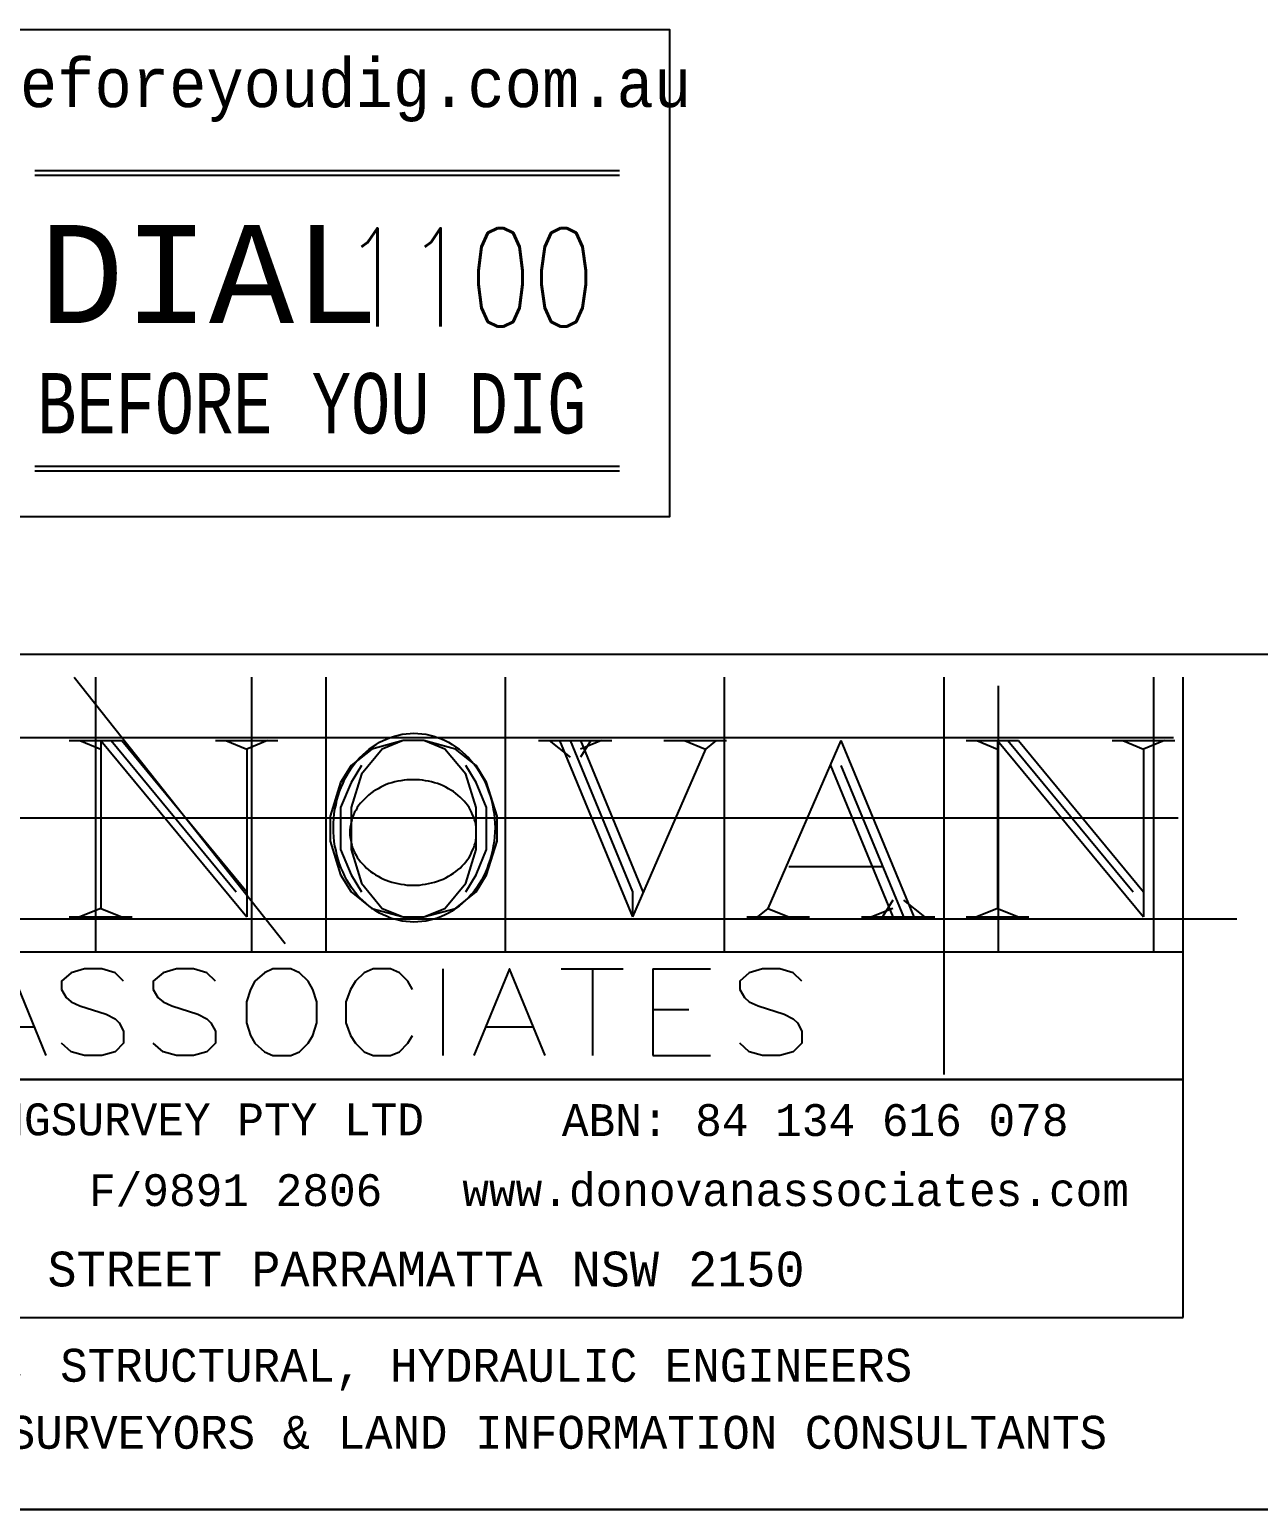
# Model space of a CAD drawing. Extents: x 489 to 634, y 474 to 561.
# Drawn here: x 539.53 to 549.94, y 489.71 to 502.25 of the extents above; entities that cross this region are included whole.
import ezdxf
from ezdxf.enums import TextEntityAlignment as Align

# ---------------------------------------------------------------- set-up
doc = ezdxf.new("R2010")
doc.units = 0
doc.layers.add('11', color=7, linetype='CONTINUOUS')
doc.styles.add('MONOTXT', font='MONOTXT', dxfattribs={"height": 0.2})
doc.styles.add('ROMANC', font='ROMANC', dxfattribs={"height": 0.2})
doc.styles.add('ROMANS', font='ROMANS', dxfattribs={"height": 0.2})

# ---------------------------------------------------------------- blocks, each defined once
blk = doc.blocks.new('*O7')
at = {"layer": '11', "color": 1, "linetype": 'CONTINUOUS'}
for p, q in [((-0.956, 0.872), (3.998, 0.872)), ((-0.956, 0.832), (3.998, 0.832)), ((-0.956, -1.636), (3.998, -1.636)), ((-0.956, -1.676), (3.998, -1.676))]:
    blk.add_line(p, q, dxfattribs=at)
at = {"layer": '11', "color": 7, "linetype": 'CONTINUOUS'}
blk.add_lwpolyline([(-4.421, 2.065), (4.421, 2.065), (4.421, -2.065), (-4.421, -2.065), (-4.421, 2.065)], dxfattribs=at)
at = {"layer": '11', "color": 7, "linetype": 'CONTINUOUS', "style": 'MONOTXT'}
for s, height, width, p in [('www.dialbeforeyoudig.com.au', 0.4, 0.9125, (-3.925, 1.408)), ('BEFORE YOU DIG', 0.512, 0.75, (-0.936, -1.358))]:
    blk.add_text(s, height=height, dxfattribs=dict(at, width=width)).set_placement(p)
blk.add_text('DIAL', height=0.832, dxfattribs=at).set_placement((-0.92, -0.423))
at = {"layer": '11', "color": 1, "linetype": 'CONTINUOUS', "style": 'ROMANS', "width": 0.75}
blk.add_text('1100', height=0.832, dxfattribs=at).set_placement((1.652, -0.451))
blk = doc.blocks.new('*O9')
at = {"layer": '11', "color": 2, "linetype": 'CONTINUOUS'}
for p, q in [((0.462, 0.37), (0.462, -0.367)), ((1.464, 0.37), (1.989, 0.37)), ((1.729, 0.37), (1.729, -0.367)), ((2.241, 0.37), (2.241, -0.367)), ((2.241, 0.37), (2.729, 0.37)), ((2.241, 0.023), (2.545, 0.023)), ((-3.403, -0.124), (-2.995, -0.124)), ((0.822, -0.124), (1.227, -0.124)), ((2.241, -0.367), (2.729, -0.367))]:
    blk.add_line(p, q, dxfattribs=at)
for points in [[(-2.898, -0.367), (-3.199, 0.37), (-3.503, -0.367)], [(-2.243, 0.265), (-2.315, 0.336), (-2.426, 0.37), (-2.575, 0.37), (-2.688, 0.336), (-2.768, 0.265), (-2.768, 0.195), (-2.73, 0.126), (-2.688, 0.09), (-2.613, 0.056), (-2.391, -0.015), (-2.315, -0.054), (-2.28, -0.09), (-2.243, -0.159), (-2.243, -0.262), (-2.315, -0.334), (-2.426, -0.367), (-2.575, -0.367), (-2.688, -0.334), (-2.768, -0.262)], [(-1.464, 0.265), (-1.538, 0.336), (-1.65, 0.37), (-1.795, 0.37), (-1.909, 0.336), (-1.991, 0.265), (-1.991, 0.195), (-1.952, 0.126), (-1.909, 0.09), (-1.834, 0.056), (-1.613, -0.015), (-1.538, -0.054), (-1.503, -0.09), (-1.464, -0.159), (-1.464, -0.262), (-1.538, -0.334), (-1.65, -0.367), (-1.795, -0.367), (-1.909, -0.334), (-1.991, -0.262)], [(-0.978, 0.37), (-1.05, 0.336), (-1.131, 0.265), (-1.167, 0.195), (-1.203, 0.09), (-1.203, -0.09), (-1.167, -0.195), (-1.131, -0.262), (-1.05, -0.334), (-0.978, -0.367), (-0.827, -0.367), (-0.752, -0.334), (-0.679, -0.262), (-0.64, -0.195), (-0.607, -0.09), (-0.607, 0.09), (-0.64, 0.195), (-0.679, 0.265), (-0.752, 0.336), (-0.827, 0.37), (-0.978, 0.37)], [(0.205, 0.195), (0.166, 0.265), (0.094, 0.336), (0.019, 0.37), (-0.13, 0.37), (-0.205, 0.336), (-0.279, 0.265), (-0.32, 0.195), (-0.359, 0.09), (-0.359, -0.09), (-0.32, -0.195), (-0.279, -0.262), (-0.205, -0.334), (-0.13, -0.367), (0.019, -0.367), (0.094, -0.334), (0.166, -0.262), (0.205, -0.195)], [(1.328, -0.367), (1.025, 0.37), (0.725, -0.367)], [(3.502, 0.265), (3.429, 0.336), (3.317, 0.37), (3.169, 0.37), (3.057, 0.336), (2.977, 0.265), (2.977, 0.195), (3.016, 0.126), (3.057, 0.09), (3.133, 0.056), (3.353, -0.015), (3.429, -0.054), (3.465, -0.09), (3.502, -0.159), (3.502, -0.262), (3.429, -0.334), (3.317, -0.367), (3.169, -0.367), (3.057, -0.334), (2.977, -0.262)]]:
    blk.add_lwpolyline(points, dxfattribs=at)
blk = doc.blocks.new('*O8')
at = {"layer": '11', "color": 6, "linetype": 'CONTINUOUS'}
for p, q in [((-38.999, -10.994), (38.95, -10.994)), ((-39, -18.243), (38.95, -18.243))]:
    blk.add_line(p, q, dxfattribs=at)
at = {"layer": '11', "color": 56, "linetype": 'CONTINUOUS'}
for p, q in [((-33.626, -11.19), (-31.84, -13.446)), ((-33.445, -11.19), (-33.445, -13.518)), ((-32.125, -11.19), (-32.125, -13.518)), ((-31.495, -11.19), (-31.495, -13.518)), ((-29.976, -11.19), (-29.976, -13.518)), ((-28.119, -11.19), (-28.119, -13.518)), ((-26.259, -11.19), (-26.259, -14.558)), ((-25.8, -11.262), (-25.8, -13.518)), ((-24.482, -11.19), (-24.482, -13.518)), ((-24.234, -11.19), (-24.234, -16.617)), ((-38.5, -11.699), (-24.314, -11.699)), ((-24.274, -12.385), (-37.552, -12.385)), ((-37.584, -13.237), (-23.776, -13.237)), ((-38.5, -13.518), (-24.772, -13.518)), ((-37.575, -16.617), (-24.232, -16.617))]:
    blk.add_line(p, q, dxfattribs=at)
at = {"layer": '11', "color": 46, "linetype": 'CONTINUOUS'}
for p, q in [((-33.668, -11.727), (-33.224, -11.727)), ((-33.578, -11.727), (-33.4, -11.798)), ((-33.4, -11.727), (-33.4, -13.149)), ((-33.4, -11.727), (-32.164, -13.22)), ((-33.312, -11.727), (-32.253, -13.007)), ((-33.224, -11.727), (-32.164, -13.007)), ((-32.429, -11.727), (-31.9, -11.727)), ((-32.341, -11.727), (-32.164, -11.798)), ((-31.988, -11.727), (-32.164, -11.798)), ((-29.692, -11.727), (-29.072, -11.727)), ((-29.604, -11.727), (-29.426, -11.868)), ((-29.516, -11.727), (-28.896, -13.22)), ((-29.338, -11.727), (-28.808, -13.007)), ((-29.25, -11.727), (-29.338, -11.868)), ((-29.16, -11.727), (-29.338, -11.798)), ((-28.631, -11.727), (-28.101, -11.727)), ((-28.455, -11.727), (-28.277, -11.798)), ((-28.189, -11.727), (-28.277, -11.798)), ((-27.132, -11.727), (-27.749, -13.149)), ((-27.132, -11.727), (-26.512, -13.22)), ((-26.069, -11.727), (-25.628, -11.727)), ((-25.981, -11.727), (-25.804, -11.798)), ((-25.804, -11.727), (-25.804, -13.149)), ((-25.804, -11.727), (-24.567, -13.22)), ((-25.716, -11.727), (-24.656, -13.007)), ((-25.628, -11.727), (-24.567, -13.007)), ((-24.832, -11.727), (-24.303, -11.727)), ((-24.744, -11.727), (-24.567, -11.798)), ((-24.391, -11.727), (-24.567, -11.798)), ((-32.164, -11.798), (-32.164, -13.22)), ((-28.277, -11.798), (-28.896, -13.22)), ((-24.567, -11.798), (-24.567, -13.22)), ((-27.22, -11.939), (-26.69, -13.22)), ((-27.132, -11.939), (-26.6, -13.22)), ((-27.573, -12.793), (-26.778, -12.793)), ((-33.4, -13.149), (-33.578, -13.22)), ((-33.4, -13.149), (-33.224, -13.22)), ((-27.749, -13.149), (-27.837, -13.22)), ((-27.749, -13.149), (-27.573, -13.22)), ((-26.69, -13.149), (-26.868, -13.22)), ((-26.69, -13.078), (-26.778, -13.22)), ((-26.6, -13.078), (-26.424, -13.22)), ((-25.804, -13.149), (-25.981, -13.22)), ((-25.804, -13.149), (-25.628, -13.22)), ((-33.668, -13.22), (-33.136, -13.22)), ((-27.927, -13.22), (-27.396, -13.22)), ((-26.956, -13.22), (-26.336, -13.22)), ((-26.069, -13.22), (-25.54, -13.22))]:
    blk.add_line(p, q, dxfattribs=at)
at = {"layer": '11', "color": 44, "linetype": 'CONTINUOUS'}
for p, q in [((-37.575, -13.518), (-24.234, -13.518)), ((-37.575, -14.6), (-24.234, -14.6))]:
    blk.add_line(p, q, dxfattribs=at)
at = {"layer": '11', "color": 1, "linetype": 'CONTINUOUS'}
blk.add_line((38.95, -18.243), (-39.003, -18.243), dxfattribs=at)
at = {"layer": '11', "color": 56, "linetype": 'CONTINUOUS'}
for points in [[(-30.748, -13.265), (-30.78, -13.263), (-30.815, -13.261), (-30.847, -13.256), (-30.88, -13.249), (-30.914, -13.241), (-30.948, -13.231), (-30.976, -13.218), (-31.008, -13.203), (-31.039, -13.188), (-31.069, -13.171), (-31.1, -13.151), (-31.127, -13.13), (-31.154, -13.107), (-31.181, -13.083), (-31.207, -13.058), (-31.231, -13.031), (-31.255, -13.003), (-31.276, -12.972), (-31.296, -12.94), (-31.316, -12.909), (-31.333, -12.876), (-31.349, -12.842), (-31.364, -12.807), (-31.38, -12.77), (-31.389, -12.734), (-31.402, -12.696), (-31.408, -12.659), (-31.418, -12.621), (-31.424, -12.583), (-31.428, -12.543), (-31.429, -12.504), (-31.431, -12.463), (-31.429, -12.425), (-31.428, -12.386), (-31.424, -12.347), (-31.418, -12.307), (-31.408, -12.27), (-31.402, -12.232), (-31.389, -12.195), (-31.38, -12.159), (-31.364, -12.123), (-31.349, -12.087), (-31.333, -12.052), (-31.316, -12.021), (-31.296, -11.988), (-31.276, -11.957), (-31.255, -11.927), (-31.231, -11.899), (-31.207, -11.871), (-31.181, -11.846), (-31.154, -11.822), (-31.127, -11.799), (-31.1, -11.778), (-31.069, -11.759), (-31.039, -11.741), (-31.008, -11.726), (-30.976, -11.711), (-30.948, -11.699), (-30.914, -11.689), (-30.88, -11.68), (-30.847, -11.673), (-30.815, -11.669), (-30.78, -11.666), (-30.748, -11.664), (-30.714, -11.666), (-30.68, -11.669), (-30.647, -11.673), (-30.613, -11.68), (-30.58, -11.689), (-30.548, -11.699), (-30.516, -11.711), (-30.485, -11.726), (-30.455, -11.741), (-30.424, -11.759), (-30.396, -11.778), (-30.365, -11.799), (-30.34, -11.822), (-30.312, -11.846), (-30.287, -11.871), (-30.263, -11.899), (-30.239, -11.927), (-30.216, -11.957), (-30.197, -11.988), (-30.176, -12.021), (-30.159, -12.052), (-30.143, -12.087), (-30.128, -12.123), (-30.116, -12.159), (-30.103, -12.195), (-30.092, -12.232), (-30.082, -12.27), (-30.076, -12.307), (-30.069, -12.347), (-30.066, -12.386), (-30.063, -12.425), (-30.061, -12.463), (-30.063, -12.504), (-30.066, -12.543), (-30.069, -12.583), (-30.076, -12.621), (-30.082, -12.659), (-30.092, -12.696), (-30.103, -12.734), (-30.116, -12.77), (-30.128, -12.807), (-30.143, -12.842), (-30.159, -12.876), (-30.176, -12.909), (-30.197, -12.94), (-30.216, -12.972), (-30.239, -13.003), (-30.263, -13.031), (-30.287, -13.058), (-30.312, -13.083), (-30.34, -13.107), (-30.365, -13.13), (-30.396, -13.151), (-30.424, -13.171), (-30.455, -13.188), (-30.485, -13.203), (-30.516, -13.218), (-30.548, -13.231), (-30.58, -13.241), (-30.613, -13.249), (-30.647, -13.256), (-30.68, -13.261), (-30.714, -13.263), (-30.748, -13.265)], [(-31.292, -12.506), (-31.292, -12.527), (-31.288, -12.549), (-31.284, -12.571), (-31.28, -12.594), (-31.274, -12.614), (-31.268, -12.635), (-31.26, -12.656), (-31.252, -12.676), (-31.239, -12.697), (-31.228, -12.716), (-31.215, -12.735), (-31.2, -12.753), (-31.184, -12.771), (-31.168, -12.789), (-31.151, -12.807), (-31.133, -12.822), (-31.116, -12.836), (-31.095, -12.851), (-31.074, -12.865), (-31.052, -12.877), (-31.029, -12.889), (-31.007, -12.9), (-30.983, -12.91), (-30.96, -12.919), (-30.935, -12.927), (-30.911, -12.933), (-30.884, -12.939), (-30.86, -12.944), (-30.832, -12.947), (-30.807, -12.951), (-30.78, -12.951), (-30.754, -12.952), (-30.727, -12.951), (-30.701, -12.951), (-30.676, -12.947), (-30.65, -12.944), (-30.624, -12.939), (-30.599, -12.933), (-30.573, -12.927), (-30.549, -12.919), (-30.525, -12.91), (-30.501, -12.9), (-30.479, -12.889), (-30.456, -12.877), (-30.436, -12.865), (-30.413, -12.851), (-30.392, -12.836), (-30.375, -12.822), (-30.357, -12.807), (-30.34, -12.789), (-30.324, -12.771), (-30.308, -12.753), (-30.295, -12.735), (-30.28, -12.716), (-30.269, -12.697), (-30.26, -12.676), (-30.252, -12.656), (-30.24, -12.635), (-30.234, -12.614), (-30.228, -12.594), (-30.224, -12.571), (-30.22, -12.549), (-30.22, -12.527), (-30.22, -12.506), (-30.22, -12.483), (-30.22, -12.461), (-30.224, -12.439), (-30.228, -12.419), (-30.234, -12.397), (-30.24, -12.376), (-30.252, -12.355), (-30.26, -12.334), (-30.269, -12.315), (-30.28, -12.295), (-30.295, -12.275), (-30.308, -12.257), (-30.324, -12.239), (-30.34, -12.222), (-30.357, -12.206), (-30.375, -12.189), (-30.392, -12.175), (-30.413, -12.159), (-30.436, -12.147), (-30.456, -12.134), (-30.479, -12.122), (-30.501, -12.111), (-30.525, -12.1), (-30.549, -12.091), (-30.573, -12.084), (-30.599, -12.077), (-30.624, -12.071), (-30.65, -12.067), (-30.676, -12.063), (-30.701, -12.06), (-30.727, -12.058), (-30.754, -12.058), (-30.78, -12.058), (-30.807, -12.06), (-30.832, -12.063), (-30.86, -12.067), (-30.884, -12.071), (-30.911, -12.077), (-30.935, -12.084), (-30.96, -12.091), (-30.983, -12.1), (-31.007, -12.111), (-31.029, -12.122), (-31.052, -12.134), (-31.074, -12.147), (-31.095, -12.159), (-31.116, -12.175), (-31.133, -12.189), (-31.151, -12.206), (-31.168, -12.222), (-31.184, -12.239), (-31.2, -12.257), (-31.215, -12.275), (-31.228, -12.295), (-31.239, -12.315), (-31.252, -12.334), (-31.26, -12.355), (-31.268, -12.376), (-31.274, -12.397), (-31.28, -12.419), (-31.284, -12.439), (-31.288, -12.461), (-31.292, -12.483), (-31.292, -12.506)]]:
    blk.add_lwpolyline(points, dxfattribs=at)
at = {"layer": '11', "color": 46, "linetype": 'CONTINUOUS'}
for points in [[(-30.839, -11.727), (-31.104, -11.798), (-31.28, -11.939), (-31.37, -12.082), (-31.458, -12.367), (-31.458, -12.58), (-31.37, -12.864), (-31.28, -13.007), (-31.104, -13.149), (-30.839, -13.22), (-30.663, -13.22), (-30.397, -13.149), (-30.221, -13.007), (-30.133, -12.864), (-30.044, -12.58), (-30.044, -12.367), (-30.133, -12.082), (-30.221, -11.939), (-30.397, -11.798), (-30.663, -11.727), (-30.839, -11.727)], [(-30.839, -11.727), (-31.016, -11.798), (-31.192, -12.011), (-31.28, -12.295), (-31.28, -12.651), (-31.192, -12.935), (-31.016, -13.149), (-30.839, -13.22)], [(-30.663, -13.22), (-30.487, -13.149), (-30.309, -12.935), (-30.221, -12.651), (-30.221, -12.295), (-30.309, -12.011), (-30.487, -11.798), (-30.663, -11.727)], [(-29.426, -11.727), (-28.896, -13.007), (-28.896, -13.22)], [(-31.192, -11.939), (-31.28, -12.082), (-31.37, -12.295), (-31.37, -12.651), (-31.28, -12.864), (-31.192, -13.007)], [(-30.309, -13.007), (-30.221, -12.864), (-30.133, -12.651), (-30.133, -12.295), (-30.221, -12.082), (-30.309, -11.939)]]:
    blk.add_lwpolyline(points, dxfattribs=at)
at = {"layer": '11', "color": 44, "linetype": 'CONTINUOUS'}
blk.add_lwpolyline([(-24.234, -14.6), (-37.575, -14.6), (-37.575, -13.518), (-24.234, -13.518)], close=True, dxfattribs=at)
for points in [[(-37.575, -13.518), (-37.575, -13.518), (-24.234, -13.518)], [(-37.575, -14.6), (-37.575, -14.6), (-24.234, -14.6)]]:
    blk.add_solid(points, dxfattribs=at)
at = {"layer": '11', "color": 2, "linetype": 'CONTINUOUS'}
blk.add_blockref('*O9', (-30.965, -14.03), dxfattribs=at)
at = {"layer": '11', "color": 34, "linetype": 'CONTINUOUS', "style": 'MONOTXT'}
for s, height, width, p in [('INCORPORATED ENGSURVEY PTY LTD ', 0.27, 0.966667, (-37.44, -15.072)), ('                    ABN: 84 134 616 078', 0.27, 0.966667, (-34.013, -15.078)), ('F/9891 2806   www.donovanassociates.com', 0.27, 0.966667, (-33.501, -15.672)), ('15 PARKES STREET PARRAMATTA NSW 2150', 0.295, 0.966102, (-36.319, -16.353))]:
    blk.add_text(s, height=height, dxfattribs=dict(at, width=width)).set_placement(p)
at = {"layer": '11', "color": 6, "linetype": 'CONTINUOUS', "style": 'MONOTXT', "width": 0.964158}
for s, p in [('CIVIL, STRUCTURAL, HYDRAULIC ENGINEERS', (-30.951, -16.882)), ('REGISTERED SURVEYORS & LAND INFORMATION CONSULTANTS', (-30.813, -17.45))]:
    blk.add_text(s, height=0.279, dxfattribs=at).set_placement(p, align=Align.TOP_CENTER)
at = {"layer": '11', "color": 4, "linetype": 'CONTINUOUS', "style": 'ROMANC'}
for tag, height in [('TAG70', 0.56), ('TAG40', 0.48)]:
    blk.add_attdef(tag, text='', height=height, dxfattribs=at).set_placement((0, 0), align=Align.MIDDLE_LEFT)
at = {"layer": '11', "color": 4, "linetype": 'CONTINUOUS', "style": 'MONOTXT', "width": 0.799582}
for tag in ['TAG10', 'TAG20', 'TAG30', 'TAG50', 'TAG60']:
    blk.add_attdef(tag, text='', height=0.479, dxfattribs=at).set_placement((0, 0), align=Align.MIDDLE_LEFT)
at = {"layer": '11', "color": 1, "linetype": 'CONTINUOUS', "style": 'MONOTXT'}
blk.add_attdef('TAG00', text='', height=0.4, dxfattribs=at).set_placement((0, 0), align=Align.TOP_CENTER)

msp = doc.modelspace()

# ---------------------------------------------------------------- block references
at = {"layer": '11', "color": 30, "linetype": 'CONTINUOUS'}
msp.add_blockref('*O8', (573.533, 507.949), dxfattribs=at)
at = {"layer": '11', "color": 7, "linetype": 'CONTINUOUS'}
msp.add_blockref('*O7', (540.529, 500.184), dxfattribs=at)

doc.saveas('drawing.dxf')
